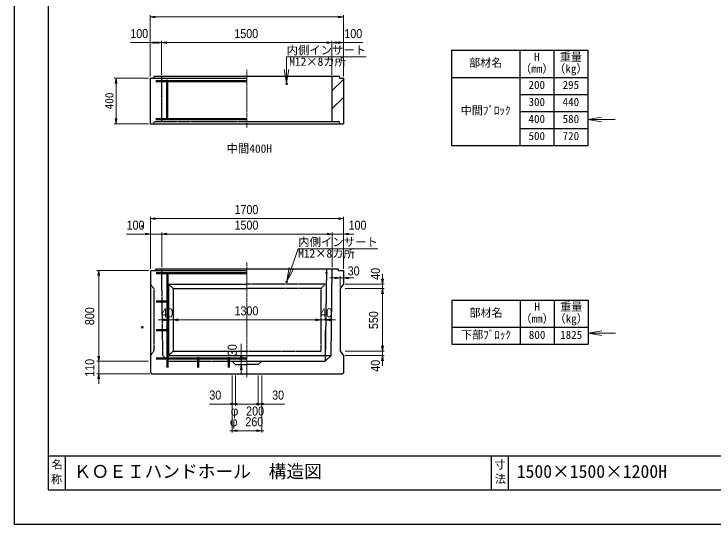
# Model space of a CAD drawing. Units: millimetres, scale not verified. Extents: x -210 to 210, y -148 to 148.
# Drawn here: x -210 to -4.6, y -148.5 to 1.3 of the extents above; entities that cross this region are included whole.
import ezdxf
from ezdxf.enums import TextEntityAlignment as Align

# ---------------------------------------------------------------- set-up
doc = ezdxf.new("R2010")
doc.units = ezdxf.units.MM
doc.header["$PDMODE"] = 32
doc.header["$PDSIZE"] = 0.5
doc.linetypes.add('USER1', pattern=[12.95, 6.35, -3.175, 0.25, -3.175])
doc.linetypes.add('USER2', pattern=[4.7625, 3.175, -1.5875])
doc.layers.add('0-0', color=7, linetype='Continuous')
for name, color, linetype, lineweight in [('0-1_0', 9, 'Continuous', 25), ('0-2_dims', 2, 'Continuous', 13), ('0-3_pen1実線', 4, 'Continuous', 13), ('0-5_pen3実線', 7, 'Continuous', 25), ('0-6_pen4実線', 6, 'Continuous', 25), ('0-7_pen1一点', 4, 'USER1', 13), ('0-8_pen2破線', 3, 'USER2', 25), ('0-9_鉄筋１', 7, 'Continuous', 50), ('0-A_鉄筋２', 7, 'Continuous', 50)]:
    doc.layers.add(name, color=color, linetype=linetype, lineweight=lineweight)
doc.styles.add('ＭＳ ゴシック', font='')
doc.styles.add('ＭＳ Ｐゴシック', font='')
doc.styles.get('ＭＳ ゴシック').set_extended_font_data('MS Gothic')
doc.styles.get('ＭＳ Ｐゴシック').set_extended_font_data('MS PGothic')

# ---------------------------------------------------------------- blocks, each defined once
blk = doc.blocks.new('部分図 1')
at = {"layer": '0-1_0'}
blk.add_lwpolyline([(0, 0), (12600, 0), (12600, 8910), (0, 8910)], close=True, dxfattribs=at)
at = {"layer": '0-2_dims'}
for p, q in [((1199, 3942), (1199, 4481.95)), ((1199, 4466.95), (2899, 4466.95)), ((2899, 3942), (2899, 4481.95)), ((1199, 3942), (1199, 4256.95)), ((1299, 3957), (1299, 4256.95)), ((1299, 3957), (1299, 4256.95)), ((2799, 3957), (2799, 4256.95)), ((2799, 3957), (2799, 4256.95)), ((2899, 3942), (2899, 4256.95)), ((1299, 4241.95), (2799, 4241.95)), ((1200.3, 2249), (1200.3, 2706)), ((2900.3, 2691), (1200.3, 2691)), ((2900.3, 2249), (2900.3, 2706)), ((1200.3, 2554), (991.66, 2554)), ((1200.3, 2249), (1200.3, 2569)), ((1200.3, 2554), (1300.3, 2554)), ((1300.3, 2264), (1300.3, 2569)), ((1300.3, 2264), (1300.3, 2569)), ((1300.3, 2554), (1390.3, 2554)), ((1300.3, 2554), (2800.3, 2554)), ((2800.3, 2554), (2710.3, 2554)), ((2800.3, 2264), (2800.3, 2569)), ((2800.3, 2264), (2800.3, 2569)), ((2800.3, 2554), (2900.3, 2554)), ((2900.3, 2249), (2900.3, 2569)), ((2900.3, 2554), (2990.3, 2554)), ((1185.3, 2234), (730.3, 2234)), ((745.3, 1434), (745.3, 2234)), ((2870.3, 2168.11), (2780.3, 2168.11)), ((2870.3, 2089), (2870.3, 2183.11)), ((2870.3, 2168.11), (2900.3, 2168.11)), ((2900.3, 2129), (2900.3, 2183.11)), ((2900.3, 2168.11), (2990.3, 2168.11)), ((3243.59, 2114), (3243.59, 2204)), ((2915.3, 2114), (3258.59, 2114)), ((3243.59, 2074), (3243.59, 2114)), ((2915.3, 2074), (3258.6, 2074)), ((2915.3, 2074), (3258.59, 2074)), ((3243.59, 2074), (3243.59, 1984)), ((3243.6, 2074), (3243.6, 1524)), ((1360.3, 1799), (1270.3, 1799)), ((1360.3, 1799), (1360.3, 1784)), ((1400.3, 1799), (1360.3, 1799)), ((1400.3, 1799), (1400.3, 1814)), ((1400.3, 1799), (2700.3, 1799)), ((1400.3, 1799), (1400.3, 1784)), ((1400.3, 1799), (1490.3, 1799)), ((2700.3, 1799), (2610.3, 1799)), ((2700.3, 1799), (2700.3, 1814)), ((2700.3, 1799), (2700.3, 1814)), ((2700.3, 1799), (2740.3, 1799)), ((2740.3, 1799), (2740.3, 1814)), ((2740.3, 1799), (2830.3, 1799)), ((3243.6, 1524), (3243.6, 1614)), ((2000.3, 1434), (2000.3, 1588.09)), ((745.3, 1434), (745.3, 1524)), ((2915.3, 1524), (3258.6, 1524)), ((2915.3, 1524), (3258.6, 1524)), ((2915.3, 1484), (3258.6, 1484)), ((3243.6, 1524), (3243.6, 1484)), ((3243.6, 1484), (3243.6, 1394)), ((1185.3, 1434), (730.3, 1434)), ((1185.3, 1434), (730.3, 1434)), ((745.3, 1434), (745.3, 1324)), ((2000.3, 1434), (1985.3, 1434)), ((2000.3, 1404), (2000.3, 1434)), ((2000.3, 1404), (1985.3, 1404)), ((2000.3, 1404), (2000.3, 1314)), ((1195.3, 1324), (730.3, 1324)), ((745.3, 1324), (745.3, 1234)), ((1920.3, 1309), (1920.3, 1042)), ((1920.3, 1309), (1920.3, 807)), ((1950.3, 1309), (1950.3, 1042)), ((1950.3, 1309), (1950.3, 1042)), ((2150.3, 1309), (2150.3, 1042)), ((2150.3, 1309), (2150.3, 1042)), ((2180.3, 1309), (2180.3, 807)), ((2180.3, 1309), (2180.3, 1042)), ((1950.3, 1057), (1860.3, 1057)), ((1950.3, 1057), (2150.3, 1057)), ((2150.3, 1057), (2240.3, 1057)), ((1920.3, 822), (1900.3, 822)), ((1920.3, 822), (2180.3, 822)), ((2180.3, 822), (2200.3, 822))]:
    blk.add_line(p, q, dxfattribs=at)
at = {"layer": '0-2_dims', "lineweight": 18}
for p, q in [((1184, 3927), (883, 3927)), ((898, 3927), (898, 3527)), ((1184, 3527), (883, 3527)), ((5051.7, 3563), (5291, 3563)), ((5054.7, 1680.74), (5294, 1680.74))]:
    blk.add_line(p, q, dxfattribs=at)
at = {"layer": '0-2_dims'}
for points in [[(1244, 4474.45), (1199, 4466.95), (1244, 4459.45)], [(2854, 4459.45), (2899, 4466.95), (2854, 4474.45)], [(1299, 4241.95), (1199, 4241.95), (1024.18, 4241.95)], [(1244, 4249.45), (1199, 4241.95), (1244, 4234.45)], [(1254, 4234.45), (1299, 4241.95), (1254, 4249.45)], [(1344, 4249.45), (1299, 4241.95), (1344, 4234.45)], [(2754, 4234.45), (2799, 4241.95), (2754, 4249.45)], [(2844, 4249.45), (2799, 4241.95), (2844, 4234.45)], [(2799, 4241.95), (2899, 4241.95), (3071.82, 4241.95)], [(2854, 4234.45), (2899, 4241.95), (2854, 4249.45)], [(1245.3, 2698.5), (1200.3, 2691), (1245.3, 2683.5)], [(2855.3, 2683.5), (2900.3, 2691), (2855.3, 2698.5)], [(1155.3, 2546.5), (1200.3, 2554), (1155.3, 2561.5)], [(1345.3, 2561.5), (1300.3, 2554), (1345.3, 2546.5)], [(1345.3, 2561.5), (1300.3, 2554), (1345.3, 2546.5)], [(2755.3, 2546.5), (2800.3, 2554), (2755.3, 2561.5)], [(2755.3, 2546.5), (2800.3, 2554), (2755.3, 2561.5)], [(2945.3, 2561.5), (2900.3, 2554), (2945.3, 2546.5)], [(752.8, 2189), (745.3, 2234), (737.8, 2189)], [(2825.3, 2160.61), (2870.3, 2168.11), (2825.3, 2175.61)], [(2945.3, 2175.61), (2900.3, 2168.11), (2945.3, 2160.61)], [(3236.09, 2159), (3243.59, 2114), (3251.09, 2159)], [(3251.09, 2029), (3243.59, 2074), (3236.09, 2029)], [(3251.1, 2029), (3243.6, 2074), (3236.1, 2029)], [(1315.3, 1791.5), (1360.3, 1799), (1315.3, 1806.5)], [(1445.3, 1806.5), (1400.3, 1799), (1445.3, 1791.5)], [(1445.3, 1806.5), (1400.3, 1799), (1445.3, 1791.5)], [(2655.3, 1791.5), (2700.3, 1799), (2655.3, 1806.5)], [(2655.3, 1791.5), (2700.3, 1799), (2655.3, 1806.5)], [(2785.3, 1806.5), (2740.3, 1799), (2785.3, 1791.5)], [(3236.1, 1569), (3243.6, 1524), (3251.1, 1569)], [(3236.1, 1569), (3243.6, 1524), (3251.1, 1569)], [(737.8, 1479), (745.3, 1434), (752.8, 1479)], [(737.8, 1479), (745.3, 1434), (752.8, 1479)], [(1992.8, 1479), (2000.3, 1434), (2007.8, 1479)], [(3251.1, 1439), (3243.6, 1484), (3236.1, 1439)], [(2007.8, 1359), (2000.3, 1404), (1992.8, 1359)], [(752.8, 1279), (745.3, 1324), (737.8, 1279)], [(1950.3, 1057), (1920.3, 1057), (1719.47, 1057)], [(1905.3, 1049.5), (1950.3, 1057), (1905.3, 1064.5)], [(1905.3, 1049.5), (1950.3, 1057), (1905.3, 1064.5)], [(1965.3, 1064.5), (1920.3, 1057), (1965.3, 1049.5)], [(2135.3, 1049.5), (2180.3, 1057), (2135.3, 1064.5)], [(2195.3, 1064.5), (2150.3, 1057), (2195.3, 1049.5)], [(2195.3, 1064.5), (2150.3, 1057), (2195.3, 1049.5)], [(2150.3, 1057), (2180.3, 1057), (2381.12, 1057)], [(1965.3, 829.5), (1920.3, 822), (1965.3, 814.5)], [(2135.3, 814.5), (2180.3, 822), (2135.3, 829.5)]]:
    blk.add_lwpolyline(points, dxfattribs=at)
at = {"layer": '0-2_dims', "lineweight": 18}
for points in [[(905.5, 3882), (898, 3927), (890.5, 3882)], [(5171.7, 3583), (5051.7, 3563), (5171.7, 3543)], [(890.5, 3572), (898, 3527), (905.5, 3572)], [(5174.7, 1700.74), (5054.7, 1680.74), (5174.7, 1660.74)]]:
    blk.add_lwpolyline(points, dxfattribs=at)
at = {"layer": '0-3_pen1実線'}
for p, q in [((2799, 3815.24), (2899, 3915.24)), ((2799, 3658), (2899, 3758))]:
    blk.add_line(p, q, dxfattribs=at)
at = {"layer": '0-5_pen3実線'}
for p, q in [((4451.7, 4175), (4451.7, 3335)), ((4751.7, 4175), (4751.7, 3335)), ((1199, 3927), (1199, 3527)), ((1199, 3927), (2049, 3927)), ((1229, 3927), (1234, 3942)), ((2864, 3942), (1234, 3942)), ((2799, 3942), (2799, 3542)), ((2869, 3927), (2864, 3942)), ((2869, 3927), (2899, 3927)), ((2899, 3927), (2899, 3527)), ((3851.7, 3935), (5051.7, 3935)), ((4451.7, 3785), (5051.7, 3785)), ((4451.7, 3635), (5051.7, 3635)), ((1199, 3527), (2899, 3527)), ((2864, 3542), (2049, 3542)), ((2869, 3527), (2864, 3542)), ((4451.7, 3485), (5051.7, 3485)), ((1200.3, 2234), (2050.3, 2234)), ((1200.3, 2234), (1200.3, 1334)), ((1250.3, 2249), (1245.3, 2234)), ((1245.3, 2234), (1250.3, 2249)), ((1250.3, 2249), (2050.3, 2249)), ((2050.3, 2249), (2850.3, 2249)), ((2750.3, 2249), (2740.3, 1434)), ((2790.3, 1484), (2800.3, 2249)), ((2850.3, 2249), (2855.3, 2234)), ((2855.3, 2234), (2850.3, 2249)), ((2855.3, 2234), (2900.3, 2234)), ((2900.3, 2234), (2900.3, 2114)), ((1360.3, 2114), (2050.3, 2114)), ((1360.3, 2114), (1360.3, 1484)), ((1400.3, 2074), (1360.3, 2114)), ((2900.3, 2114), (2870.3, 2074)), ((1400.3, 2074), (2050.3, 2074)), ((2870.3, 2074), (2870.3, 1524)), ((4454.7, 1973.24), (4454.7, 1583.24)), ((4754.7, 1973.24), (4754.7, 1583.24)), ((3854.7, 1733.24), (5054.7, 1733.24)), ((1400.3, 1524), (2050.3, 1524)), ((2740.3, 1434), (2790.3, 1484)), ((2870.3, 1524), (2900.3, 1484)), ((2900.3, 1484), (2900.3, 1334)), ((2050.3, 1434), (2740.3, 1434)), ((2180.3, 1434), (2150.3, 1404)), ((2150.3, 1404), (2050.3, 1404)), ((1200.3, 1334), (1210.3, 1324)), ((1210.3, 1324), (2890.3, 1324)), ((2900.3, 1334), (2890.3, 1324)), ((450, 600), (450, 300)), ((4350, 600), (4350, 300))]:
    blk.add_line(p, q, dxfattribs=at)
at = {"layer": '0-5_pen3実線', "lineweight": 13}
for points in [[(2399, 3883), (2399, 4115), (3099.5, 4115)], [(2379, 4003), (2399, 3883), (2419, 4003)], [(2400.3, 2139.5), (2501.3, 2425), (3201.8, 2425)], [(2421.46, 2259.3), (2400.3, 2139.5), (2459.17, 2245.96)]]:
    blk.add_lwpolyline(points, dxfattribs=at)
at = {"layer": '0-5_pen3実線'}
for points in [[(1400.3, 2074), (1400.3, 1524), (1360.3, 1484)], [(1360.3, 1484), (2050.3, 1484), (2790.3, 1484)]]:
    blk.add_lwpolyline(points, dxfattribs=at)
for centre in [(2399, 3877), (2400.3, 2133.5)]:
    blk.add_circle(centre, 6, dxfattribs=at)
for p in [(1129.91, 2622.9), (1129.91, 1733.71)]:
    blk.add_point(p, dxfattribs=at)
at = {"layer": '0-6_pen4実線'}
for p, q in [((3851.7, 4175), (5051.7, 4175)), ((3851.7, 4175), (3851.7, 3335)), ((5051.7, 4175), (5051.7, 3335)), ((3851.7, 3335), (5051.7, 3335)), ((3854.7, 1973.24), (5054.7, 1973.24)), ((3854.7, 1973.24), (3854.7, 1583.24)), ((5054.7, 1973.24), (5054.7, 1583.24)), ((3854.7, 1583.24), (5054.7, 1583.24)), ((300, 600), (12300, 600)), ((4200, 600), (4200, 300))]:
    blk.add_line(p, q, dxfattribs=at)
blk.add_lwpolyline([(300, 300), (12300, 300), (12300, 8610), (300, 8610)], close=True, dxfattribs=at)
at = {"layer": '0-7_pen1一点'}
for p, q in [((2049, 4000.72), (2049, 3494)), ((2050.3, 2305), (2050.3, 1291))]:
    blk.add_line(p, q, dxfattribs=at)
at = {"layer": '0-8_pen2破線'}
for p, q in [((1299, 3942), (1299, 3542)), ((1229, 3527), (1234, 3542)), ((2049, 3542), (1234, 3542)), ((1310.3, 1484), (1300.3, 2249)), ((1200.3, 2114), (1230.3, 2074)), ((2740.3, 2114), (2050.3, 2114)), ((2700.3, 2074), (2740.3, 2114)), ((1230.3, 2074), (1230.3, 1524)), ((2700.3, 2074), (2050.3, 2074)), ((2700.3, 2074), (2700.3, 1524)), ((2740.3, 1709), (2740.3, 1484)), ((1230.3, 1524), (1200.3, 1484)), ((1360.3, 1434), (1310.3, 1484)), ((2050.3, 1524), (2700.3, 1524)), ((1360.3, 1434), (2050.3, 1434)), ((1920.3, 1434), (1950.3, 1404)), ((1950.3, 1404), (2050.3, 1404))]:
    blk.add_line(p, q, dxfattribs=at)
at = {"layer": '0-9_鉄筋１'}
for p, q in [((1349, 3912), (1349, 3557)), ((1349, 3902), (2049, 3902)), ((1349, 3567), (2049, 3567)), ((1350.3, 2219), (1350.3, 1429)), ((2750.3, 2219), (2750.3, 2209)), ((1350.3, 2209), (2050.3, 2209)), ((2749.81, 2209), (2750.3, 2209)), ((1350.3, 1459), (2050.3, 1459)), ((1620.3, 1469), (1620.3, 1429)), ((1890.3, 1469), (1890.3, 1429)), ((2210.3, 1434), (2210.3, 1429)), ((2480.3, 1434), (2480.3, 1429))]:
    blk.add_line(p, q, dxfattribs=at)
at = {"layer": '0-A_鉄筋２'}
for p, q in [((1349, 3902), (1249, 3902)), ((1349, 3567), (1249, 3567)), ((1350.3, 2209), (1250.3, 2209)), ((1250.3, 1959), (1360.3, 1959)), ((1250.3, 1709), (1360.3, 1709)), ((2743.67, 1709), (2740.3, 1709)), ((1350.3, 1459), (1250.3, 1459)), ((1350.3, 1429), (1350.3, 1379)), ((1620.3, 1429), (1620.3, 1379)), ((1890.3, 1429), (1890.3, 1379))]:
    blk.add_line(p, q, dxfattribs=at)
at = {"layer": '0-2_dims', "color": 7, "style": 'ＭＳ Ｐゴシック', "width": 0.9}
for s, p in [('100', (1024.18, 4256.95)), ('1500', (1939.91, 4256.95)), ('100', (2908.18, 4256.95)), ('1700', (1941.21, 2706)), ('100', (991.66, 2569)), ('1500', (1941.21, 2569)), ('100', (2945.3, 2569)), ('30', (2937.54, 2166.07)), ('1300', (1941.21, 1814)), ('40', (1296.14, 1796.95)), ('40', (2695.36, 1796.95)), ('30', (1719.47, 1072)), ('30', (2272.03, 1072)), ('200', (2043.66, 931.45)), ('260', (2036.66, 837))]:
    blk.add_text(s, height=79.98, dxfattribs=at).set_placement(p, align=Align.BOTTOM_LEFT)
at = {"layer": '0-2_dims', "color": 7, "style": 'ＭＳ ゴシック'}
blk.add_text('400', height=73.31, rotation=90, dxfattribs=at).set_placement((897.5, 3652), align=Align.BOTTOM_LEFT)
at = {"layer": '0-2_dims', "color": 7, "style": 'ＭＳ Ｐゴシック', "width": 0.9}
for s, p in [('40', (3245.14, 2151.89)), ('800', (730.3, 1752.18)), ('550', (3228.6, 1717.18)), ('30', (1985.3, 1479)), ('110', (730.3, 1297.18)), ('40', (3245.14, 1341.89))]:
    blk.add_text(s, height=79.98, rotation=90, dxfattribs=at).set_placement(p, align=Align.BOTTOM_LEFT)
at = {"layer": '0-2_dims', "color": 7, "style": 'ＭＳ Ｐゴシック'}
for p in [(1907.3, 931.45), (1900.3, 837)]:
    blk.add_text('φ', height=79.98, dxfattribs=at).set_placement(p, align=Align.BOTTOM_LEFT)
at = {"layer": '0-5_pen3実線', "style": 'ＭＳ ゴシック'}
for s, height, p in [('内側インサート', 73.31, (2399.5, 4115.5)), ('H', 71.47, (4577.33, 4058.75)), ('重量', 71.47, (4804.22, 4058.76)), ('M12×8カ所', 73.31, (2423, 4015)), ('部材名', 71.47, (4005.47, 4006.26)), ('（mm）', 71.49, (4455.43, 3953.74)), ('（kg）', 71.49, (4755.43, 3953.74)), ('200', 71.47, (4528.59, 3811.26)), ('295', 71.47, (4828.59, 3811.26)), ('300', 71.47, (4528.59, 3661.26)), ('440', 71.46, (4828.6, 3661.27)), ('中間ﾌﾞﾛｯｸ', 71.48, (3932.34, 3586.25)), ('400', 71.46, (4528.6, 3511.27)), ('580', 71.48, (4828.58, 3511.25)), ('500', 71.47, (4528.59, 3361.26)), ('720', 71.48, (4828.58, 3361.25)), ('中間400H', 73.31, (1871, 3249)), ('内側インサート', 73.31, (2501.8, 2425.5)), ('M12×8カ所', 73.31, (2501.3, 2325)), ('H', 71.47, (4580.33, 1857)), ('重量', 71.47, (4807.22, 1857)), ('部材名', 71.47, (4008.47, 1804.5)), ('（mm）', 71.49, (4458.43, 1751.99)), ('（kg）', 71.49, (4758.43, 1751.99)), ('下部ﾌﾞﾛｯｸ', 71.48, (3935.34, 1609.5)), ('800', 71.47, (4531.59, 1609.5)), ('1825', 71.47, (4807.21, 1609.5)), ('名', 71.47, (330.86, 466.05)), ('寸', 71.38, (4229.1, 466.63)), ('ＫＯＥＩハンドホール\u3000構造図', 114.4, (525, 372)), ('1500×1500×1200H', 114.4, (4425, 372.01)), ('称', 71.43, (325.72, 337.31)), ('法', 71.44, (4232.55, 339.37))]:
    blk.add_text(s, height=height, dxfattribs=at).set_placement(p, align=Align.BOTTOM_LEFT)

msp = doc.modelspace()

# ---------------------------------------------------------------- block references
at = {"layer": '0-0', "xscale": 0.0333333, "yscale": 0.0333333}
msp.add_blockref('部分図 1', (-210, -148.5), dxfattribs=at)

doc.saveas('drawing.dxf')
